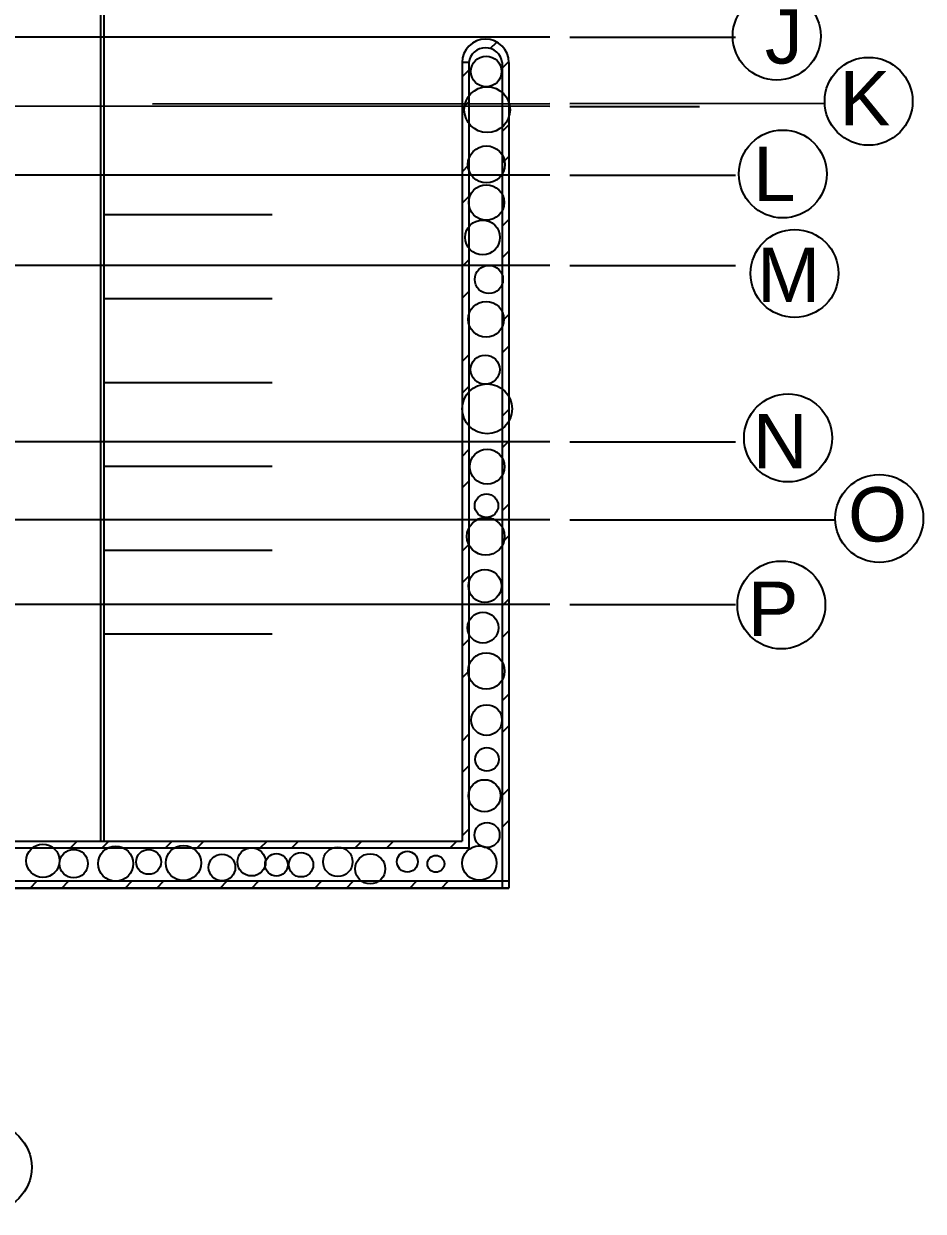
# Model space of a CAD drawing. Header units: millimetres. Extents: x 3062 to 3755, y 1606 to 1663.
# Drawn here: x 3270.22 to 3275.58, y 1643.89 to 1650.97 of the extents above; entities that cross this region are included whole.
import ezdxf

# ---------------------------------------------------------------- set-up
doc = ezdxf.new("R2010")
doc.units = ezdxf.units.MM
doc.linetypes.add('CENTER2', pattern=[28.575, 19.05, -3.175, 3.175, -3.175])
doc.layers.add('m7aor', color=4, linetype='Continuous')
doc.layers.add('WORK', color=7, linetype='Continuous')
doc.styles.get("Standard").update_dxf_attribs({"font": 'arial.ttf'})

msp = doc.modelspace()

# ---------------------------------------------------------------- hatches: boundary and pattern name
at = {"layer": 'WORK'}
h = msp.add_hatch(dxfattribs=at)
h.set_pattern_fill('ANSI32', color=256, scale=0.042)
h.set_pattern_definition([(45, (2434.58414, 1347.60783), (-0.28287807, 0.28287807), []), (45, (2434.77273, 1347.60783), (-0.28287807, 0.28287807), [])])
h.paths.add_polyline_path([(3263.5087, 1657.9947), (3261.8368, 1657.9947), (3261.8368, 1657.9547), (3263.5087, 1657.9547)])
h.paths.add_polyline_path([(3265.2828, 1657.9947), (3263.5087, 1657.9947), (3263.5087, 1657.9547), (3265.2828, 1657.9547)])
h.paths.add_polyline_path([(3265.2828, 1658.2347), (3263.5087, 1658.2347), (3263.5087, 1658.1947), (3265.2828, 1658.1947)])
h.paths.add_polyline_path([(3263.5087, 1658.2347), (3261.8368, 1658.2347), (3261.8368, 1658.1947), (3263.5087, 1658.1947)])
h.paths.add_polyline_path([(3267.4788, 1658.2347), (3265.2828, 1658.2347), (3265.2828, 1658.1947), (3267.4788, 1658.1947)])
h.paths.add_polyline_path([(3267.4788, 1657.9947), (3265.2828, 1657.9947), (3265.2828, 1657.9547), (3267.4788, 1657.9547)])
h.paths.add_polyline_path([(3270.0808, 1657.9947), (3267.4788, 1657.9947), (3267.4788, 1657.9547), (3270.0808, 1657.9547)])
h.paths.add_polyline_path([(3270.0808, 1658.2347), (3267.4788, 1658.2347), (3267.4788, 1658.1947), (3270.0808, 1658.1947)])
h.paths.add_polyline_path([(3272.8732, 1658.2347), (3270.0808, 1658.2347), (3270.0808, 1658.1947), (3272.8732, 1658.1947)])
h.paths.add_polyline_path([(3272.8332, 1657.9947), (3270.0808, 1657.9947), (3270.0808, 1657.9547), (3272.8332, 1657.9547)])
h.paths.add_polyline_path([(3273.0732, 1658.2347), (3272.8732, 1658.2347), (3272.8732, 1658.1947), (3273.0732, 1658.1947)])
h.paths.add_polyline_path([(3273.1132, 1658.1947), (3273.0732, 1658.1947), (3273.0732, 1652.3361, -0.740797), (3272.8732, 1652.3361), (3272.8332, 1652.3361, 0.894921), (3273.1132, 1652.3361)])
h.paths.add_polyline_path([(3272.8732, 1657.9547), (3272.8332, 1657.9547), (3272.8332, 1652.3361), (3272.8732, 1652.3361)], flags=17)
h.paths.add_polyline_path([(3273.1132, 1650.7361, 1), (3272.8332, 1650.7361), (3272.8732, 1650.7361, -0.883437), (3273.0732, 1650.7361), (3273.0732, 1645.8547), (3273.1132, 1645.8547)])
h.paths.add_polyline_path([(3272.8732, 1650.7361), (3272.8332, 1650.7361), (3272.8332, 1646.0947), (3270.0808, 1646.0947), (3270.0808, 1646.0547), (3272.8732, 1646.0547)])
h.paths.add_polyline_path([(3273.0732, 1645.8547), (3270.0808, 1645.8547), (3270.0808, 1645.8147), (3273.0732, 1645.8147)])
h.paths.add_polyline_path([(3270.0808, 1645.8547), (3261.8368, 1645.8547), (3261.8368, 1645.8147), (3265.2828, 1645.8147), (3265.2828, 1645.8157), (3270.0808, 1645.8157)])
h.paths.add_polyline_path([(3270.0808, 1646.0947), (3267.4788, 1646.0947), (3267.4788, 1646.0547), (3270.0808, 1646.0547)])
h.paths.add_polyline_path([(3267.4788, 1646.0947), (3265.2828, 1646.0947), (3265.2828, 1646.0547), (3267.4788, 1646.0547)])
h.paths.add_polyline_path([(3265.2828, 1646.0947), (3263.5087, 1646.0947), (3263.5087, 1646.0547), (3265.2828, 1646.0547)])
h.paths.add_polyline_path([(3263.5087, 1646.0947), (3261.8368, 1646.0947), (3261.8368, 1646.0547), (3263.5087, 1646.0547)])

# ---------------------------------------------------------------- linework, layer by layer
for centre in [(3274.7092, 1650.8942), (3275.2571, 1650.5055), (3274.7452, 1650.0722), (3274.8156, 1649.4791), (3274.7768, 1648.4983), (3275.3205, 1648.0182), (3274.7366, 1647.5025), (3270.006, 1644.1496)]:
    msp.add_circle(centre, 0.2621)
at = {"layer": 'm7aor', "linetype": 'CENTER2', "ltscale": 0.5}
for p, q in [((3273.3563, 1650.8875), (3248.8306, 1650.8875)), ((3273.4765, 1650.8875), (3274.464, 1650.8875)), ((3273.3563, 1650.4738), (3248.8306, 1650.493)), ((3270.9885, 1650.4905), (3273.3563, 1650.4924)), ((3273.4765, 1650.4933), (3274.9953, 1650.4945)), ((3274.2493, 1650.4723), (3273.4765, 1650.4729)), ((3273.3563, 1650.0659), (3248.8306, 1650.0659)), ((3273.4765, 1650.0659), (3274.464, 1650.0659)), ((3273.3563, 1649.5266), (3248.8306, 1649.5266)), ((3273.4765, 1649.5266), (3274.464, 1649.5266)), ((3273.3563, 1648.4755), (3248.8306, 1648.4755)), ((3273.4765, 1648.4755), (3274.464, 1648.4755)), ((3273.3563, 1648.0091), (3248.8306, 1648.0091)), ((3273.4765, 1648.0091), (3275.0586, 1648.0091)), ((3273.3563, 1647.5047), (3248.8306, 1647.5047)), ((3273.4765, 1647.5047), (3274.464, 1647.5047))]:
    msp.add_line(p, q, dxfattribs=at)
at = {"layer": 'WORK', "lineweight": 25}
for p, q in [((3270.6808, 1646.0947), (3270.6808, 1656.6509)), ((3270.7008, 1646.0947), (3270.7008, 1656.6509))]:
    msp.add_line(p, q, dxfattribs=at)
at = {"layer": 'WORK', "ltscale": 0.5}
for p, q in [((3272.8332, 1650.7361), (3272.8332, 1646.0947)), ((3272.8732, 1650.7361), (3272.8332, 1650.7361)), ((3272.8732, 1650.7361), (3272.8732, 1646.0547)), ((3273.0732, 1650.7361), (3273.0732, 1645.8147)), ((3273.1132, 1650.7361), (3273.1132, 1645.8147)), ((3273.1132, 1650.7361), (3273.1132, 1650.7361)), ((3270.7008, 1649.8297), (3271.7008, 1649.8297)), ((3270.7008, 1649.3297), (3271.7008, 1649.3297)), ((3270.6808, 1646.0947), (3270.6808, 1649.1533)), ((3270.7008, 1648.8297), (3271.7008, 1648.8297)), ((3270.7008, 1648.3297), (3271.7008, 1648.3297)), ((3270.7008, 1647.8297), (3271.7008, 1647.8297)), ((3270.7008, 1647.3297), (3271.7008, 1647.3297)), ((3249.3532, 1646.0947), (3272.8332, 1646.0947)), ((3249.3532, 1646.0547), (3272.8732, 1646.0547)), ((3273.1132, 1645.8547), (3249.1532, 1645.8547)), ((3273.1132, 1645.8147), (3249.1132, 1645.8147))]:
    msp.add_line(p, q, dxfattribs=at)
at = {"layer": 'WORK'}
for p in [(3273.1132, 1650.7361), (3249.1132, 1645.8147)]:
    msp.add_line(p, (3273.1132, 1645.8147), dxfattribs=at)
at = {"layer": 'WORK', "ltscale": 0.5}
for centre, radius in [((3272.9776, 1650.6832), 0.0914), ((3272.9832, 1650.4556), 0.1363), ((3272.9788, 1650.129), 0.1104), ((3272.9788, 1649.9021), 0.1056), ((3272.956, 1649.6941), 0.1036), ((3272.9934, 1649.4432), 0.0841), ((3272.9766, 1649.2057), 0.1066), ((3272.9712, 1648.9057), 0.0869), ((3272.9832, 1648.6719), 0.1481), ((3272.9832, 1648.3267), 0.104), ((3272.9792, 1648.094), 0.0701), ((3272.9748, 1647.9115), 0.1124), ((3272.9699, 1647.6156), 0.0984), ((3272.958, 1647.3668), 0.0922), ((3272.9778, 1647.1086), 0.1085), ((3272.9797, 1646.8161), 0.0917), ((3272.9817, 1646.5819), 0.0703), ((3272.9674, 1646.3649), 0.0959), ((3272.9826, 1646.1307), 0.0751), ((3270.3348, 1645.9772), 0.0993), ((3270.5188, 1645.96), 0.0847), ((3270.7691, 1645.96), 0.1046), ((3270.965, 1645.9706), 0.0742), ((3271.1729, 1645.964), 0.1051), ((3271.5786, 1645.9706), 0.0841), ((3272.093, 1645.9709), 0.088), ((3272.937, 1645.9632), 0.1025), ((3271.4025, 1645.9375), 0.0794), ((3271.7269, 1645.9534), 0.0675), ((3271.8739, 1645.9534), 0.0728), ((3272.286, 1645.929), 0.09), ((3272.5076, 1645.9717), 0.0622), ((3272.6779, 1645.9591), 0.0504)]:
    msp.add_circle(centre, radius, dxfattribs=at)
for centre, radius, start, end in [((3272.9732, 1650.7361), 0.14, 360, 180), ((3272.9732, 1650.7237), 0.1008, 7.08288, 172.91712)]:
    msp.add_arc(centre, radius, start, end, dxfattribs=at)

# ---------------------------------------------------------------- texts
at = {"layer": 'WORK', "ltscale": 0.5, "char_height": 0.3238, "attachment_point": 3}
for s, width, insert in [('J', 0.483762, (3274.8645, 1651.0542)), ('K', 0.38324, (3275.3856, 1650.6866)), ('L', 0.252844, (3274.8208, 1650.2349)), ('M', 0.270538, (3274.9686, 1649.633)), ('N', 0.343334, (3274.8935, 1648.6412)), ('O', 0.32399, (3275.4861, 1648.2048)), ('P', 0.464914, (3274.839, 1647.6418))]:
    msp.add_mtext_dynamic_manual_height_columns(s, width=width, gutter_width=1.619, heights=[0], dxfattribs=dict(at, insert=insert))

doc.saveas('drawing.dxf')
